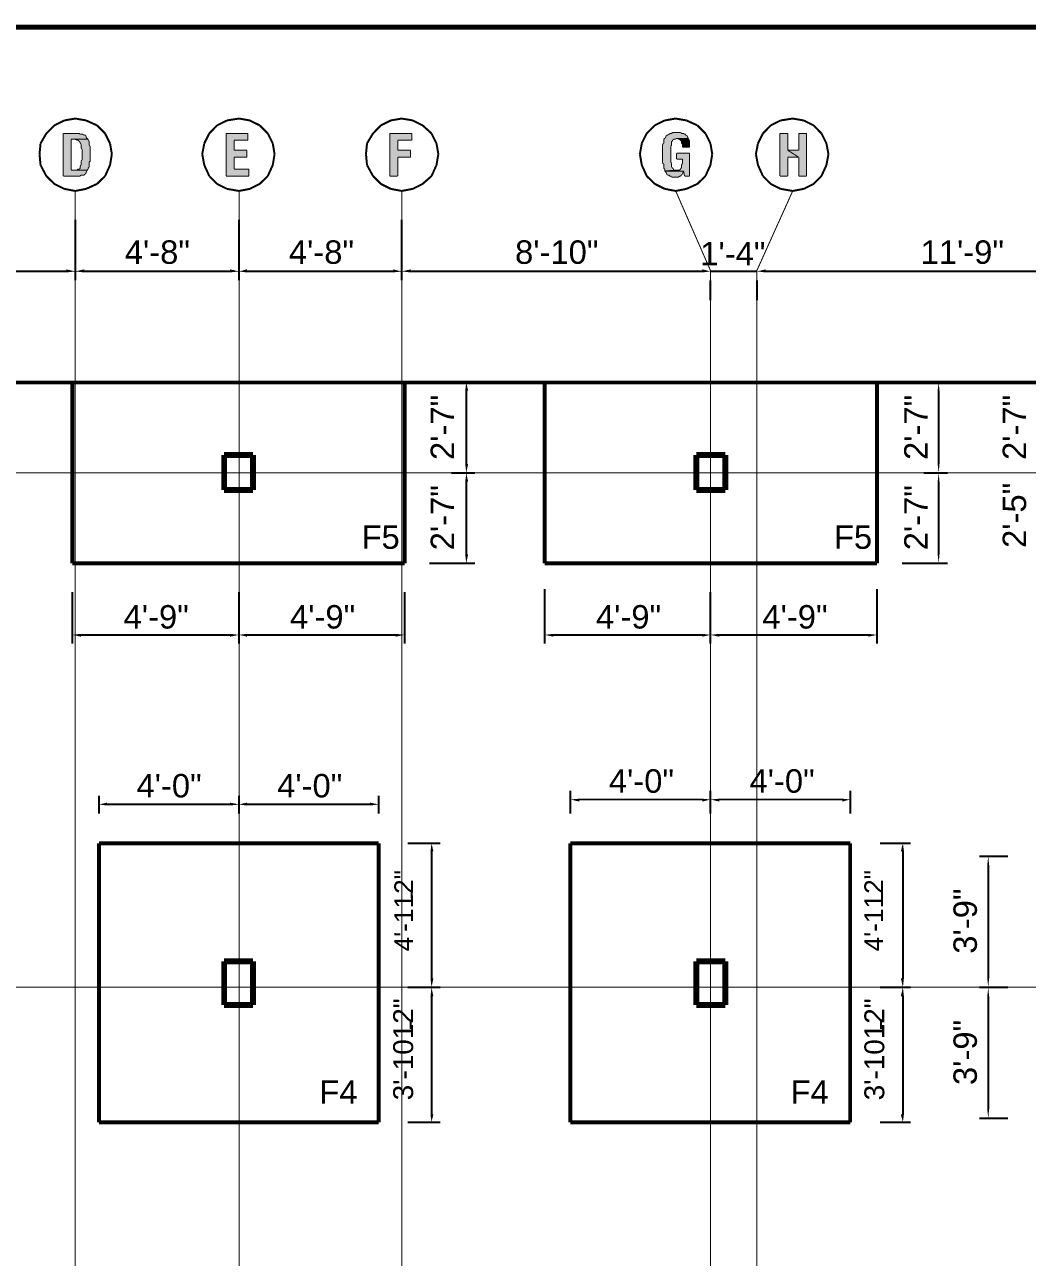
# Model space of a CAD drawing. Header units: millimetres. Extents: x 5 to 350, y 3 to 213.
# Drawn here: x 128.4 to 213.9, y 107.6 to 212.7 of the extents above; entities that cross this region are included whole.
import ezdxf

# ---------------------------------------------------------------- set-up
doc = ezdxf.new("R2010")
doc.units = ezdxf.units.MM
for name, color, linetype in [('H', 251, 'Continuous'), ('P', 255, 'Continuous'), ('T', 255, 'Continuous')]:
    doc.layers.add(name, color=color, linetype=linetype)
doc.styles.get("Standard").update_dxf_attribs({"font": 'arial.ttf'})

msp = doc.modelspace()

# ---------------------------------------------------------------- hatches: boundary and pattern name
at = {"layer": 'H', "linetype": 'Continuous'}
for points in [[(131.657, 199.813), (131.657, 203.447), (133.015, 203.447), (133.103, 203.376), (133.35, 203.376), (133.438, 203.288), (133.526, 203.288), (133.597, 203.2), (133.597, 203.112), (133.773, 202.953), (132.327, 202.953), (132.327, 200.325), (133.685, 200.325), (133.685, 200.237), (133.597, 200.148), (133.597, 200.06), (133.438, 199.902), (133.174, 199.902), (133.103, 199.813), (131.657, 199.813)], [(132.838, 200.325), (132.927, 200.413), (133.015, 200.413), (133.103, 200.484), (133.103, 200.66), (133.174, 200.748), (133.174, 201.083), (133.262, 201.172), (133.262, 202.106), (133.174, 202.177), (133.174, 202.53), (133.103, 202.6), (133.103, 202.688), (132.927, 202.865), (132.838, 202.865), (132.68, 202.953), (133.773, 202.953), (133.773, 202.865), (133.862, 202.777), (133.862, 202.442), (133.95, 202.353), (133.95, 201.083), (133.862, 200.995), (133.862, 200.572), (133.773, 200.484), (133.773, 200.413), (133.685, 200.325), (132.838, 200.325)], [(145.538, 199.813), (145.538, 203.447), (147.408, 203.447), (147.408, 202.865), (146.226, 202.865), (146.226, 202.018), (147.32, 202.018), (147.32, 201.418), (146.226, 201.418), (146.226, 200.413), (147.496, 200.413), (147.496, 199.813), (145.538, 199.813)], [(159.508, 199.813), (159.508, 203.447), (161.378, 203.447), (161.378, 202.865), (160.196, 202.865), (160.196, 202.018), (161.29, 202.018), (161.29, 201.418), (160.196, 201.418), (160.196, 199.813), (159.508, 199.813)], [(182.968, 200.237), (182.968, 200.413), (182.88, 200.484), (182.88, 200.836), (182.792, 200.907), (182.792, 202.53), (182.88, 202.6), (182.88, 202.953), (183.056, 203.112), (183.056, 203.2), (183.127, 203.288), (183.215, 203.288), (183.303, 203.376), (183.392, 203.376), (183.392, 203.447), (183.55, 203.447), (183.638, 203.535), (184.326, 203.535), (184.397, 203.447), (184.573, 203.447), (184.662, 203.376), (184.75, 203.376), (184.75, 203.288), (184.82, 203.288), (184.908, 203.2), (184.908, 203.112), (184.997, 203.024), (183.974, 203.024), (183.903, 202.953), (183.727, 202.953), (183.638, 202.865), (183.638, 202.777), (183.55, 202.777), (183.55, 202.442), (183.48, 202.353), (183.48, 200.995), (183.55, 200.907), (183.55, 200.572), (183.727, 200.413), (183.727, 200.325), (183.974, 200.325), (182.968, 200.237)], [(184.485, 202.265), (184.485, 202.53), (184.397, 202.6), (184.397, 202.777), (184.238, 202.953), (184.15, 202.953), (184.062, 203.024), (184.997, 203.024), (184.997, 202.953), (185.085, 202.865), (185.085, 202.265), (184.485, 202.265)], [(192.793, 199.813), (192.793, 203.447), (193.463, 203.447), (193.463, 202.018), (194.398, 201.418), (193.463, 201.418), (193.463, 199.813), (192.793, 199.813)], [(194.398, 199.813), (194.398, 201.418), (193.463, 202.018), (194.398, 202.018), (194.398, 203.447), (195.068, 203.447), (195.068, 199.813), (194.398, 199.813)], [(184.662, 199.813), (184.573, 200.237), (182.968, 200.237), (183.974, 200.325), (184.238, 200.325), (184.326, 200.413), (184.326, 200.484), (184.397, 200.484), (184.397, 200.748), (184.485, 200.907), (184.485, 201.26), (183.974, 201.26), (183.974, 201.754), (185.085, 201.754), (185.085, 199.813), (184.662, 199.813)], [(183.55, 199.725), (183.48, 199.813), (183.392, 199.813), (183.303, 199.902), (183.215, 199.902), (183.127, 199.99), (183.127, 200.06), (182.968, 200.237), (184.573, 200.237), (184.573, 200.148), (184.485, 200.06), (184.485, 199.99), (184.326, 199.813), (184.238, 199.813), (184.15, 199.725), (183.55, 199.725)], [(131.904, 191.594), (131.904, 191.858), (132.68, 191.682), (131.904, 191.594)], [(133.438, 191.594), (132.68, 191.682), (133.438, 191.858), (133.438, 191.594)], [(145.874, 191.594), (145.874, 191.858), (146.65, 191.682), (145.874, 191.594)], [(147.32, 191.594), (146.65, 191.682), (147.32, 191.858), (147.32, 191.594)], [(159.773, 191.594), (159.773, 191.858), (160.532, 191.682), (159.773, 191.594)], [(161.29, 191.594), (160.532, 191.682), (161.29, 191.858), (161.29, 191.594)], [(186.178, 191.594), (186.178, 191.858), (186.866, 191.682), (186.178, 191.594)], [(186.178, 191.594), (186.178, 191.858), (186.866, 191.682), (186.178, 191.594)], [(191.594, 191.594), (190.835, 191.682), (191.594, 191.858), (191.594, 191.594)], [(191.594, 191.594), (190.835, 191.682), (191.594, 191.858), (191.594, 191.594)], [(165.947, 181.522), (166.035, 182.21), (166.194, 181.522), (165.947, 181.522)], [(206.252, 181.522), (206.34, 182.21), (206.41, 181.522), (206.252, 181.522)], [(166.035, 174.502), (165.947, 175.26), (166.194, 175.26), (166.035, 174.502)], [(165.947, 173.743), (166.035, 174.502), (166.194, 173.743), (165.947, 173.743)], [(206.34, 174.502), (206.252, 175.26), (206.41, 175.26), (206.34, 174.502)], [(206.252, 173.743), (206.34, 174.502), (206.41, 173.743), (206.252, 173.743)], [(166.035, 166.793), (165.947, 167.552), (166.194, 167.552), (166.035, 166.793)], [(206.34, 166.793), (206.252, 167.552), (206.41, 167.552), (206.34, 166.793)], [(133.174, 160.532), (132.415, 160.69), (133.174, 160.778), (133.174, 160.532)], [(145.874, 160.532), (145.874, 160.778), (146.65, 160.69), (145.874, 160.532)], [(147.32, 160.532), (146.65, 160.69), (147.32, 160.778), (147.32, 160.532)], [(160.02, 160.532), (160.02, 160.778), (160.778, 160.69), (160.02, 160.532)], [(173.478, 160.532), (172.72, 160.69), (173.478, 160.778), (173.478, 160.532)], [(186.178, 160.532), (186.178, 160.778), (186.866, 160.69), (186.178, 160.532)], [(187.625, 160.532), (186.866, 160.69), (187.625, 160.778), (187.625, 160.532)], [(200.325, 160.532), (200.325, 160.778), (201.083, 160.69), (200.325, 160.532)], [(135.378, 146.138), (134.708, 146.226), (135.378, 146.385), (135.378, 146.138)], [(145.874, 146.138), (145.874, 146.385), (146.65, 146.226), (145.874, 146.138)], [(147.32, 146.138), (146.65, 146.226), (147.32, 146.385), (147.32, 146.138)], [(157.815, 146.138), (157.815, 146.385), (158.574, 146.226), (157.815, 146.138)], [(175.683, 146.473), (174.925, 146.65), (175.683, 146.72), (175.683, 146.473)], [(186.178, 146.473), (186.178, 146.72), (186.866, 146.65), (186.178, 146.473)], [(187.625, 146.473), (186.866, 146.65), (187.625, 146.72), (187.625, 146.473)], [(198.12, 146.473), (198.12, 146.72), (198.79, 146.65), (198.12, 146.473)], [(162.983, 142.24), (163.072, 142.91), (163.23, 142.24), (162.983, 142.24)], [(203.112, 142.24), (203.288, 142.91), (203.376, 142.24), (203.112, 142.24)], [(210.485, 141.058), (210.573, 141.817), (210.644, 141.058), (210.485, 141.058)], [(163.072, 130.634), (162.983, 131.41), (163.23, 131.41), (163.072, 130.634)], [(203.288, 130.634), (203.112, 131.41), (203.376, 131.41), (203.288, 130.634)], [(210.573, 130.634), (210.485, 131.41), (210.644, 131.41), (210.573, 130.634)], [(162.983, 129.875), (163.072, 130.634), (163.23, 129.875), (162.983, 129.875)], [(203.112, 129.875), (203.288, 130.634), (203.376, 129.875), (203.112, 129.875)], [(210.485, 129.875), (210.573, 130.634), (210.644, 129.875), (210.485, 129.875)], [(210.573, 119.468), (210.485, 120.227), (210.644, 120.227), (210.573, 119.468)], [(163.072, 119.133), (162.983, 119.803), (163.23, 119.803), (163.072, 119.133)], [(203.288, 119.133), (203.112, 119.803), (203.376, 119.803), (203.288, 119.133)]]:
    msp.add_hatch(color=256, dxfattribs=at).paths.add_polyline_path(points)

# ---------------------------------------------------------------- linework, layer by layer
at = {"layer": 'P'}
for points, const_width in [([(5.256, 212.513), (350.273, 212.513)], 0.423), ([(5.256, 212.513), (350.273, 212.513)], 0.423), ([(130.898, 204.135), (130.21, 203.447)], 0.169), ([(131.745, 204.558), (130.898, 204.135)], 0.169), ([(132.68, 204.717), (131.745, 204.558)], 0.169), ([(133.597, 204.558), (132.68, 204.717)], 0.169), ([(134.532, 204.135), (133.597, 204.558)], 0.169), ([(135.22, 203.447), (134.532, 204.135)], 0.169), ([(144.78, 204.135), (144.11, 203.447)], 0.169), ([(145.627, 204.558), (144.78, 204.135)], 0.169), ([(146.65, 204.717), (145.627, 204.558)], 0.169), ([(147.567, 204.558), (146.65, 204.717)], 0.169), ([(148.414, 204.135), (147.567, 204.558)], 0.169), ([(149.102, 203.447), (148.414, 204.135)], 0.169), ([(158.75, 204.135), (158.08, 203.447)], 0.169), ([(159.597, 204.558), (158.75, 204.135)], 0.169), ([(160.532, 204.717), (159.597, 204.558)], 0.169), ([(161.466, 204.558), (160.532, 204.717)], 0.169), ([(162.313, 204.135), (161.466, 204.558)], 0.169), ([(163.072, 203.447), (162.313, 204.135)], 0.169), ([(182.122, 204.135), (181.434, 203.447)], 0.169), ([(182.968, 204.558), (182.122, 204.135)], 0.169), ([(183.903, 204.717), (182.968, 204.558)], 0.169), ([(184.82, 204.558), (183.903, 204.717)], 0.169), ([(185.755, 204.135), (184.82, 204.558)], 0.169), ([(186.443, 203.447), (185.755, 204.135)], 0.169), ([(192.017, 204.135), (191.347, 203.447)], 0.169), ([(192.864, 204.558), (192.017, 204.135)], 0.169), ([(193.887, 204.717), (192.864, 204.558)], 0.169), ([(194.822, 204.558), (193.887, 204.717)], 0.169), ([(195.668, 204.135), (194.822, 204.558)], 0.169), ([(196.338, 203.447), (195.668, 204.135)], 0.169), ([(130.21, 203.447), (129.716, 202.6)], 0.169), ([(132.75, 203.447), (131.657, 203.447)], 0.085), ([(131.657, 203.447), (131.657, 199.813)], 0.085), ([(132.327, 200.325), (132.327, 202.953)], 0.085), ([(132.327, 202.953), (132.592, 202.953)], 0.085), ([(133.773, 202.953), (132.592, 202.953)], 0.085), ([(132.592, 202.953), (132.68, 202.953)], 0.085), ([(132.592, 202.953), (133.773, 202.953)], 0.085), ([(132.68, 202.953), (132.838, 202.865)], 0.085), ([(132.838, 203.447), (132.75, 203.447)], 0.085), ([(132.927, 203.447), (132.838, 203.447)], 0.085), ([(132.838, 202.865), (132.927, 202.865)], 0.085), ([(133.015, 203.447), (132.927, 203.447)], 0.085), ([(132.927, 202.865), (133.015, 202.777)], 0.085), ([(133.103, 203.376), (133.015, 203.447)], 0.085), ([(133.174, 203.376), (133.103, 203.376)], 0.085), ([(133.262, 203.376), (133.174, 203.376)], 0.085), ([(133.35, 203.376), (133.262, 203.376)], 0.085), ([(133.438, 203.288), (133.35, 203.376)], 0.085), ([(133.526, 203.288), (133.438, 203.288)], 0.085), ([(133.597, 203.2), (133.526, 203.288)], 0.085), ([(133.597, 203.112), (133.597, 203.2)], 0.085), ([(133.685, 203.024), (133.597, 203.112)], 0.085), ([(133.773, 202.953), (133.685, 203.024)], 0.085), ([(133.773, 202.865), (133.773, 202.953)], 0.085), ([(133.862, 202.777), (133.773, 202.865)], 0.085), ([(135.643, 202.6), (135.22, 203.447)], 0.169), ([(144.11, 203.447), (143.686, 202.6)], 0.169), ([(147.408, 203.447), (145.538, 203.447)], 0.085), ([(145.538, 203.447), (145.538, 199.813)], 0.085), ([(146.226, 202.018), (146.226, 202.865)], 0.085), ([(146.226, 202.865), (147.408, 202.865)], 0.085), ([(147.408, 202.865), (147.408, 203.447)], 0.085), ([(149.525, 202.6), (149.102, 203.447)], 0.169), ([(158.08, 203.447), (157.568, 202.6)], 0.169), ([(161.378, 203.447), (159.508, 203.447)], 0.085), ([(159.508, 203.447), (159.508, 199.813)], 0.085), ([(160.196, 202.018), (160.196, 202.865)], 0.085), ([(160.196, 202.865), (161.378, 202.865)], 0.085), ([(161.378, 202.865), (161.378, 203.447)], 0.085), ([(163.495, 202.6), (163.072, 203.447)], 0.169), ([(181.434, 203.447), (181.01, 202.6)], 0.169), ([(182.968, 203.024), (182.88, 202.953)], 0.085), ([(182.88, 202.953), (182.88, 202.777)], 0.085), ([(183.056, 203.112), (182.968, 203.024)], 0.085), ([(183.127, 203.288), (183.056, 203.2)], 0.085), ([(183.056, 203.2), (183.056, 203.112)], 0.085), ([(183.215, 203.288), (183.127, 203.288)], 0.085), ([(183.303, 203.376), (183.215, 203.288)], 0.085), ([(183.392, 203.376), (183.303, 203.376)], 0.085), ([(183.48, 203.447), (183.392, 203.447)], 0.085), ([(183.392, 203.447), (183.392, 203.376)], 0.085), ([(183.55, 203.447), (183.48, 203.447)], 0.085), ([(183.638, 203.535), (183.55, 203.447)], 0.085), ([(183.727, 203.535), (183.638, 203.535)], 0.085), ([(183.638, 202.865), (183.727, 202.953)], 0.085), ([(183.638, 202.777), (183.638, 202.865)], 0.085), ([(183.815, 203.535), (183.727, 203.535)], 0.085), ([(183.727, 202.953), (183.815, 202.953)], 0.085), ([(183.974, 203.535), (183.815, 203.535)], 0.085), ([(183.815, 202.953), (183.903, 202.953)], 0.085), ([(183.903, 202.953), (183.974, 203.024)], 0.085), ([(184.062, 203.535), (183.974, 203.535)], 0.085), ([(184.997, 203.024), (183.974, 203.024)], 0.085), ([(183.974, 203.024), (184.062, 203.024)], 0.085), ([(183.974, 203.024), (184.997, 203.024)], 0.085), ([(184.238, 203.535), (184.062, 203.535)], 0.085), ([(184.062, 203.024), (184.15, 202.953)], 0.085), ([(184.15, 202.953), (184.238, 202.953)], 0.085), ([(184.326, 203.535), (184.238, 203.535)], 0.085), ([(184.238, 202.953), (184.326, 202.865)], 0.085), ([(184.397, 203.447), (184.326, 203.535)], 0.085), ([(184.326, 202.865), (184.397, 202.777)], 0.085), ([(184.485, 203.447), (184.397, 203.447)], 0.085), ([(184.573, 203.447), (184.485, 203.447)], 0.085), ([(184.662, 203.376), (184.573, 203.447)], 0.085), ([(184.75, 203.376), (184.662, 203.376)], 0.085), ([(184.75, 203.288), (184.75, 203.376)], 0.085), ([(184.82, 203.288), (184.75, 203.288)], 0.085), ([(184.908, 203.2), (184.82, 203.288)], 0.085), ([(184.908, 203.112), (184.908, 203.2)], 0.085), ([(184.997, 203.024), (184.908, 203.112)], 0.085), ([(184.997, 202.953), (184.997, 203.024)], 0.085), ([(185.085, 202.865), (184.997, 202.953)], 0.085), ([(185.085, 202.777), (185.085, 202.865)], 0.085), ([(186.866, 202.6), (186.443, 203.447)], 0.169), ([(191.347, 203.447), (190.923, 202.6)], 0.169), ([(193.463, 203.447), (192.793, 203.447)], 0.085), ([(192.793, 203.447), (192.793, 199.813)], 0.085), ([(193.463, 202.018), (193.463, 203.447)], 0.085), ([(195.068, 203.447), (194.398, 203.447)], 0.085), ([(194.398, 203.447), (194.398, 202.018)], 0.085), ([(195.068, 199.813), (195.068, 203.447)], 0.085), ([(196.762, 202.6), (196.338, 203.447)], 0.169), ([(129.716, 202.6), (129.628, 201.683)], 0.169), ([(133.015, 202.777), (133.103, 202.688)], 0.085), ([(133.103, 202.688), (133.103, 202.6)], 0.085), ([(133.103, 202.6), (133.174, 202.53)], 0.085), ([(133.174, 202.53), (133.174, 202.442)], 0.085), ([(133.174, 202.442), (133.174, 202.353)], 0.085), ([(133.174, 202.353), (133.174, 202.265)], 0.085), ([(133.174, 202.265), (133.174, 202.177)], 0.085), ([(133.174, 202.177), (133.262, 202.106)], 0.085), ([(133.262, 202.106), (133.262, 202.018)], 0.085), ([(133.262, 202.018), (133.262, 201.93)], 0.085), ([(133.262, 201.93), (133.262, 201.754)], 0.085), ([(133.862, 202.688), (133.862, 202.777)], 0.085), ([(133.862, 202.6), (133.862, 202.688)], 0.085), ([(133.862, 202.53), (133.862, 202.6)], 0.085), ([(133.862, 202.442), (133.862, 202.53)], 0.085), ([(133.95, 202.353), (133.862, 202.442)], 0.085), ([(133.95, 202.265), (133.95, 202.353)], 0.085), ([(133.95, 202.106), (133.95, 202.265)], 0.085), ([(133.95, 202.018), (133.95, 202.106)], 0.085), ([(133.95, 201.842), (133.95, 202.018)], 0.085), ([(133.95, 201.683), (133.95, 201.842)], 0.085), ([(135.802, 201.683), (135.643, 202.6)], 0.169), ([(143.686, 202.6), (143.51, 201.683)], 0.169), ([(147.32, 202.018), (146.226, 202.018)], 0.085), ([(147.32, 201.418), (147.32, 202.018)], 0.085), ([(149.684, 201.683), (149.525, 202.6)], 0.169), ([(157.568, 202.6), (157.48, 201.683)], 0.169), ([(161.29, 202.018), (160.196, 202.018)], 0.085), ([(161.29, 201.418), (161.29, 202.018)], 0.085), ([(163.654, 201.683), (163.495, 202.6)], 0.169), ([(181.01, 202.6), (180.852, 201.683)], 0.169), ([(182.88, 202.6), (182.792, 202.53)], 0.085), ([(182.792, 202.53), (182.792, 202.442)], 0.085), ([(182.792, 202.442), (182.792, 202.353)], 0.085), ([(182.792, 202.353), (182.792, 202.265)], 0.085), ([(182.792, 202.265), (182.792, 202.177)], 0.085), ([(182.792, 202.177), (182.792, 202.106)], 0.085), ([(182.792, 202.106), (182.792, 201.93)], 0.085), ([(182.792, 201.93), (182.792, 201.842)], 0.085), ([(182.792, 201.842), (182.792, 201.754)], 0.085), ([(182.88, 202.777), (182.88, 202.688)], 0.085), ([(182.88, 202.688), (182.88, 202.6)], 0.085), ([(183.48, 202.353), (183.55, 202.442)], 0.085), ([(183.48, 202.265), (183.48, 202.353)], 0.085), ([(183.48, 202.177), (183.48, 202.265)], 0.085), ([(183.48, 202.106), (183.48, 202.177)], 0.085), ([(183.48, 201.93), (183.48, 202.106)], 0.085), ([(183.48, 201.842), (183.48, 201.93)], 0.085), ([(183.48, 201.683), (183.48, 201.842)], 0.085), ([(183.55, 202.688), (183.55, 202.777)], 0.085), ([(183.55, 202.777), (183.638, 202.777)], 0.085), ([(183.55, 202.6), (183.55, 202.688)], 0.085), ([(183.55, 202.53), (183.55, 202.6)], 0.085), ([(183.55, 202.442), (183.55, 202.53)], 0.085), ([(184.397, 202.777), (184.397, 202.688)], 0.085), ([(184.397, 202.688), (184.397, 202.6)], 0.085), ([(184.397, 202.6), (184.485, 202.53)], 0.085), ([(184.485, 202.53), (184.485, 202.442)], 0.085), ([(184.485, 202.442), (184.485, 202.353)], 0.085), ([(184.485, 202.353), (184.485, 202.265)], 0.085), ([(184.485, 202.265), (185.085, 202.265)], 0.085), ([(185.085, 202.688), (185.085, 202.777)], 0.085), ([(185.085, 202.6), (185.085, 202.688)], 0.085), ([(185.085, 202.53), (185.085, 202.6)], 0.085), ([(185.085, 202.353), (185.085, 202.53)], 0.085), ([(185.085, 202.265), (185.085, 202.353)], 0.085), ([(187.025, 201.683), (186.866, 202.6)], 0.169), ([(190.923, 202.6), (190.747, 201.683)], 0.169), ([(194.398, 202.018), (193.463, 202.018)], 0.085), ([(193.463, 202.018), (194.398, 201.418)], 0.085), ([(194.398, 201.418), (193.463, 202.018)], 0.085), ([(196.938, 201.683), (196.762, 202.6)], 0.169), ([(129.628, 201.683), (129.716, 200.748)], 0.169), ([(129.716, 200.748), (130.21, 199.813)], 0.169), ([(133.174, 200.748), (133.103, 200.66)], 0.085), ([(133.262, 201.172), (133.174, 201.083)], 0.085), ([(133.174, 201.083), (133.174, 200.995)], 0.085), ([(133.174, 200.995), (133.174, 200.907)], 0.085), ([(133.174, 200.907), (133.174, 200.836)], 0.085), ([(133.174, 200.836), (133.174, 200.748)], 0.085), ([(133.262, 201.754), (133.262, 201.683)], 0.085), ([(133.262, 201.683), (133.262, 201.507)], 0.085), ([(133.262, 201.507), (133.262, 201.418)], 0.085), ([(133.262, 201.418), (133.262, 201.26)], 0.085), ([(133.262, 201.26), (133.262, 201.172)], 0.085), ([(133.862, 200.995), (133.95, 201.083)], 0.085), ([(133.862, 200.907), (133.862, 200.995)], 0.085), ([(133.862, 200.836), (133.862, 200.907)], 0.085), ([(133.862, 200.748), (133.862, 200.836)], 0.085), ([(133.862, 200.66), (133.862, 200.748)], 0.085), ([(133.95, 201.595), (133.95, 201.683)], 0.085), ([(133.95, 201.507), (133.95, 201.595)], 0.085), ([(133.95, 201.33), (133.95, 201.507)], 0.085), ([(133.95, 201.26), (133.95, 201.33)], 0.085), ([(133.95, 201.172), (133.95, 201.26)], 0.085), ([(133.95, 201.083), (133.95, 201.172)], 0.085), ([(135.22, 199.813), (135.643, 200.748)], 0.169), ([(135.643, 200.748), (135.802, 201.683)], 0.169), ([(135.802, 201.683), (135.802, 201.683)], 0.169), ([(143.51, 201.683), (143.686, 200.748)], 0.169), ([(143.686, 200.748), (144.11, 199.813)], 0.169), ([(146.226, 200.413), (146.226, 201.418)], 0.085), ([(146.226, 201.418), (147.32, 201.418)], 0.085), ([(149.102, 199.813), (149.525, 200.748)], 0.169), ([(149.525, 200.748), (149.684, 201.683)], 0.169), ([(149.684, 201.683), (149.684, 201.683)], 0.169), ([(157.48, 201.683), (157.568, 200.748)], 0.169), ([(157.568, 200.748), (158.08, 199.813)], 0.169), ([(160.196, 199.813), (160.196, 201.418)], 0.085), ([(160.196, 201.418), (161.29, 201.418)], 0.085), ([(163.072, 199.813), (163.495, 200.748)], 0.169), ([(163.495, 200.748), (163.654, 201.683)], 0.169), ([(163.654, 201.683), (163.654, 201.683)], 0.169), ([(180.852, 201.683), (181.01, 200.748)], 0.169), ([(181.01, 200.748), (181.434, 199.813)], 0.169), ([(182.792, 201.754), (182.792, 201.595)], 0.085), ([(182.792, 201.595), (182.792, 201.507)], 0.085), ([(182.792, 201.507), (182.792, 201.33)], 0.085), ([(182.792, 201.33), (182.792, 201.26)], 0.085), ([(182.792, 201.26), (182.792, 201.172)], 0.085), ([(182.792, 201.172), (182.792, 200.995)], 0.085), ([(182.792, 200.995), (182.792, 200.907)], 0.085), ([(182.792, 200.907), (182.88, 200.836)], 0.085), ([(182.88, 200.836), (182.88, 200.748)], 0.085), ([(182.88, 200.748), (182.88, 200.66)], 0.085), ([(183.48, 201.595), (183.48, 201.683)], 0.085), ([(183.48, 201.418), (183.48, 201.595)], 0.085), ([(183.48, 201.33), (183.48, 201.418)], 0.085), ([(183.48, 201.172), (183.48, 201.33)], 0.085), ([(183.48, 201.083), (183.48, 201.172)], 0.085), ([(183.48, 200.995), (183.48, 201.083)], 0.085), ([(183.55, 200.907), (183.48, 200.995)], 0.085), ([(183.55, 200.836), (183.55, 200.907)], 0.085), ([(183.55, 200.748), (183.55, 200.836)], 0.085), ([(183.55, 200.66), (183.55, 200.748)], 0.085), ([(185.085, 201.754), (183.974, 201.754)], 0.085), ([(183.974, 201.754), (183.974, 201.26)], 0.085), ([(183.974, 201.26), (184.485, 201.26)], 0.085), ([(184.485, 200.907), (184.397, 200.748)], 0.085), ([(184.397, 200.748), (184.397, 200.66)], 0.085), ([(184.485, 201.26), (184.485, 201.083)], 0.085), ([(184.485, 201.083), (184.485, 200.995)], 0.085), ([(184.485, 200.995), (184.485, 200.907)], 0.085), ([(185.085, 199.813), (185.085, 201.754)], 0.085), ([(186.443, 199.813), (186.866, 200.748)], 0.169), ([(186.866, 200.748), (187.025, 201.683)], 0.169), ([(187.025, 201.683), (187.025, 201.683)], 0.169), ([(190.747, 201.683), (190.923, 200.748)], 0.169), ([(190.923, 200.748), (191.347, 199.813)], 0.169), ([(193.463, 199.813), (193.463, 201.418)], 0.085), ([(193.463, 201.418), (194.398, 201.418)], 0.085), ([(194.398, 201.418), (194.398, 199.813)], 0.085), ([(196.338, 199.813), (196.762, 200.748)], 0.169), ([(196.762, 200.748), (196.938, 201.683)], 0.169), ([(196.938, 201.683), (196.938, 201.683)], 0.169), ([(130.21, 199.813), (130.898, 199.143)], 0.169), ([(131.657, 199.813), (132.592, 199.813)], 0.085), ([(132.592, 200.325), (132.327, 200.325)], 0.085), ([(132.327, 200.325), (133.685, 200.325)], 0.085), ([(133.685, 200.325), (132.327, 200.325)], 0.085), ([(132.75, 200.325), (132.592, 200.325)], 0.085), ([(132.592, 199.813), (132.68, 199.813)], 0.085), ([(132.68, 199.813), (132.838, 199.813)], 0.085), ([(132.838, 200.325), (132.75, 200.325)], 0.085), ([(132.927, 200.413), (132.838, 200.325)], 0.085), ([(132.838, 199.813), (132.927, 199.813)], 0.085), ([(133.015, 200.413), (132.927, 200.413)], 0.085), ([(132.927, 199.813), (133.015, 199.813)], 0.085), ([(133.103, 200.484), (133.015, 200.413)], 0.085), ([(133.015, 199.813), (133.103, 199.813)], 0.085), ([(133.103, 200.66), (133.103, 200.572)], 0.085), ([(133.103, 200.572), (133.103, 200.484)], 0.085), ([(133.103, 199.813), (133.174, 199.902)], 0.085), ([(133.174, 199.902), (133.262, 199.902)], 0.085), ([(133.262, 199.902), (133.35, 199.902)], 0.085), ([(133.35, 199.902), (133.438, 199.902)], 0.085), ([(133.438, 199.902), (133.526, 199.99)], 0.085), ([(133.526, 199.99), (133.597, 200.06)], 0.085), ([(133.597, 200.148), (133.685, 200.237)], 0.085), ([(133.597, 200.06), (133.597, 200.148)], 0.085), ([(133.685, 200.325), (133.773, 200.413)], 0.085), ([(133.685, 200.237), (133.685, 200.325)], 0.085), ([(133.773, 200.484), (133.862, 200.572)], 0.085), ([(133.773, 200.413), (133.773, 200.484)], 0.085), ([(133.862, 200.572), (133.862, 200.66)], 0.085), ([(134.532, 199.143), (135.22, 199.813)], 0.169), ([(144.11, 199.813), (144.78, 199.143)], 0.169), ([(145.538, 199.813), (147.496, 199.813)], 0.085), ([(147.496, 200.413), (146.226, 200.413)], 0.085), ([(147.496, 199.813), (147.496, 200.413)], 0.085), ([(148.414, 199.143), (149.102, 199.813)], 0.169), ([(158.08, 199.813), (158.75, 199.143)], 0.169), ([(159.508, 199.813), (160.196, 199.813)], 0.085), ([(162.313, 199.143), (163.072, 199.813)], 0.169), ([(181.434, 199.813), (182.122, 199.143)], 0.169), ([(182.88, 200.66), (182.88, 200.572)], 0.085), ([(182.88, 200.572), (182.88, 200.484)], 0.085), ([(182.88, 200.484), (182.968, 200.413)], 0.085), ([(182.968, 200.413), (182.968, 200.325)], 0.085), ([(183.974, 200.325), (182.968, 200.237)], 0.085), ([(182.968, 200.325), (182.968, 200.237)], 0.085), ([(182.968, 200.237), (183.974, 200.325)], 0.085), ([(182.968, 200.237), (183.056, 200.148)], 0.085), ([(184.573, 200.237), (182.968, 200.237)], 0.085), ([(182.968, 200.237), (184.573, 200.237)], 0.085), ([(183.056, 200.148), (183.127, 200.06)], 0.085), ([(183.127, 200.06), (183.127, 199.99)], 0.085), ([(183.127, 199.99), (183.215, 199.902)], 0.085), ([(183.215, 199.902), (183.303, 199.902)], 0.085), ([(183.303, 199.902), (183.392, 199.813)], 0.085), ([(183.392, 199.813), (183.48, 199.813)], 0.085), ([(183.48, 199.813), (183.55, 199.725)], 0.085), ([(183.55, 200.572), (183.55, 200.66)], 0.085), ([(183.638, 200.484), (183.55, 200.572)], 0.085), ([(183.55, 199.725), (183.638, 199.725)], 0.085), ([(183.727, 200.413), (183.638, 200.484)], 0.085), ([(183.638, 199.725), (183.727, 199.725)], 0.085), ([(183.727, 200.325), (183.727, 200.413)], 0.085), ([(183.815, 200.325), (183.727, 200.325)], 0.085), ([(183.727, 199.725), (183.815, 199.725)], 0.085), ([(183.903, 200.325), (183.815, 200.325)], 0.085), ([(183.815, 199.725), (183.903, 199.725)], 0.085), ([(183.974, 200.325), (183.903, 200.325)], 0.085), ([(183.903, 199.725), (183.974, 199.725)], 0.085), ([(184.062, 200.325), (183.974, 200.325)], 0.085), ([(183.974, 199.725), (184.062, 199.725)], 0.085), ([(184.15, 200.325), (184.062, 200.325)], 0.085), ([(184.062, 199.725), (184.15, 199.725)], 0.085), ([(184.238, 200.325), (184.15, 200.325)], 0.085), ([(184.15, 199.725), (184.238, 199.813)], 0.085), ([(184.326, 200.413), (184.238, 200.325)], 0.085), ([(184.238, 199.813), (184.326, 199.813)], 0.085), ([(184.397, 200.484), (184.326, 200.484)], 0.085), ([(184.326, 200.484), (184.326, 200.413)], 0.085), ([(184.326, 199.813), (184.397, 199.902)], 0.085), ([(184.397, 200.66), (184.397, 200.572)], 0.085), ([(184.397, 200.572), (184.397, 200.484)], 0.085), ([(184.397, 199.902), (184.485, 199.99)], 0.085), ([(184.485, 200.06), (184.573, 200.148)], 0.085), ([(184.485, 199.99), (184.485, 200.06)], 0.085), ([(184.573, 200.148), (184.573, 200.237)], 0.085), ([(184.573, 200.237), (184.662, 199.813)], 0.085), ([(184.662, 199.813), (185.085, 199.813)], 0.085), ([(185.755, 199.143), (186.443, 199.813)], 0.169), ([(191.347, 199.813), (192.017, 199.143)], 0.169), ([(192.793, 199.813), (193.463, 199.813)], 0.085), ([(194.398, 199.813), (195.068, 199.813)], 0.085), ([(195.668, 199.143), (196.338, 199.813)], 0.169), ([(130.898, 199.143), (131.745, 198.72)], 0.169), ([(131.745, 198.72), (132.68, 198.543)], 0.169), ([(132.68, 198.543), (133.597, 198.72)], 0.169), ([(133.597, 198.72), (134.532, 199.143)], 0.169), ([(144.78, 199.143), (145.627, 198.72)], 0.169), ([(145.627, 198.72), (146.65, 198.543)], 0.169), ([(146.65, 198.543), (147.567, 198.72)], 0.169), ([(147.567, 198.72), (148.414, 199.143)], 0.169), ([(158.75, 199.143), (159.597, 198.72)], 0.169), ([(159.597, 198.72), (160.532, 198.543)], 0.169), ([(160.532, 198.543), (161.466, 198.72)], 0.169), ([(161.466, 198.72), (162.313, 199.143)], 0.169), ([(182.122, 199.143), (182.968, 198.72)], 0.169), ([(182.968, 198.72), (183.903, 198.543)], 0.169), ([(183.903, 198.543), (184.82, 198.72)], 0.169), ([(184.82, 198.72), (185.755, 199.143)], 0.169), ([(192.017, 199.143), (192.864, 198.72)], 0.169), ([(192.864, 198.72), (193.887, 198.543)], 0.169), ([(193.887, 198.543), (194.822, 198.72)], 0.169), ([(194.822, 198.72), (195.668, 199.143)], 0.169), ([(132.68, 32.773), (132.68, 198.543)], 0.085), ([(146.65, 32.773), (146.65, 198.543)], 0.085), ([(160.532, 32.773), (160.532, 198.543)], 0.085), ([(186.866, 191.77), (183.903, 198.543)], 0.085), ([(190.835, 191.77), (193.887, 198.543)], 0.085), ([(132.68, 196.092), (132.68, 190.923)], 0.169), ([(132.68, 196.092), (132.68, 190.923)], 0.169), ([(146.65, 196.092), (146.65, 190.923)], 0.169), ([(146.65, 196.092), (146.65, 190.923)], 0.169), ([(160.532, 196.092), (160.532, 190.923)], 0.169), ([(160.532, 196.092), (160.532, 190.923)], 0.169), ([(107.438, 191.682), (131.904, 191.682)], 0.169), ([(133.438, 191.682), (145.874, 191.682)], 0.169), ([(147.32, 191.682), (159.773, 191.682)], 0.169), ([(161.29, 191.682), (186.178, 191.682)], 0.169), ([(186.178, 191.682), (185.42, 191.682)], 0.169), ([(186.866, 191.682), (190.835, 191.682)], 0.169), ([(186.866, 39.617), (186.866, 191.77)], 0.085), ([(190.835, 39.617), (190.835, 191.77)], 0.085), ([(191.594, 191.682), (192.37, 191.682)], 0.169), ([(191.594, 191.682), (225.213, 191.682)], 0.169), ([(186.866, 189.23), (186.866, 190.923)], 0.169), ([(186.866, 189.23), (186.866, 190.923)], 0.169), ([(190.835, 189.23), (190.835, 190.923)], 0.169), ([(190.835, 189.23), (190.835, 190.923)], 0.169), ([(236.132, 182.21), (45.12, 182.21)], 0.339), ([(132.415, 182.21), (132.415, 166.793)], 0.339), ([(160.778, 182.21), (132.415, 182.21)], 0.339), ([(132.415, 182.21), (132.415, 182.21)], 0.339), ([(160.778, 166.793), (160.778, 182.21)], 0.339), ([(162.895, 182.21), (166.793, 182.21)], 0.169), ([(172.72, 182.21), (172.72, 166.793)], 0.339), ([(201.083, 182.21), (172.72, 182.21)], 0.339), ([(172.72, 182.21), (172.72, 182.21)], 0.339), ([(201.083, 166.793), (201.083, 182.21)], 0.339), ([(203.535, 182.21), (207.098, 182.21)], 0.169), ([(166.035, 181.522), (166.035, 175.26)], 0.169), ([(206.34, 181.522), (206.34, 175.26)], 0.169), ([(145.38, 176.018), (147.832, 176.018)], 0.508), ([(145.38, 173.055), (145.38, 176.018)], 0.508), ([(145.38, 176.018), (145.38, 176.018)], 0.508), ([(147.832, 176.018), (147.832, 173.055)], 0.508), ([(185.667, 176.018), (188.136, 176.018)], 0.508), ([(185.667, 173.055), (185.667, 176.018)], 0.508), ([(185.667, 176.018), (185.667, 176.018)], 0.508), ([(188.136, 176.018), (188.136, 173.055)], 0.508), ([(34.89, 174.502), (251.46, 174.502)], 0.085), ([(164.765, 174.502), (166.793, 174.502)], 0.169), ([(164.765, 174.502), (166.793, 174.502)], 0.169), ([(205.07, 174.502), (207.098, 174.502)], 0.169), ([(205.07, 174.502), (207.098, 174.502)], 0.169), ([(166.035, 173.743), (166.035, 167.552)], 0.169), ([(206.34, 173.743), (206.34, 167.552)], 0.169), ([(147.832, 173.055), (145.38, 173.055)], 0.508), ([(188.136, 173.055), (185.667, 173.055)], 0.508), ([(132.415, 166.793), (160.778, 166.793)], 0.339), ([(162.895, 166.793), (166.793, 166.793)], 0.169), ([(172.72, 166.793), (201.083, 166.793)], 0.339), ([(203.2, 166.793), (207.098, 166.793)], 0.169), ([(132.415, 164.342), (132.415, 159.932)], 0.169), ([(146.65, 164.342), (146.65, 159.932)], 0.169), ([(146.65, 164.342), (146.65, 159.932)], 0.169), ([(160.778, 164.342), (160.778, 159.932)], 0.169), ([(172.72, 164.588), (172.72, 159.932)], 0.169), ([(186.866, 164.342), (186.866, 159.932)], 0.169), ([(186.866, 164.342), (186.866, 159.932)], 0.169), ([(201.083, 164.588), (201.083, 159.932)], 0.169), ([(133.174, 160.69), (145.874, 160.69)], 0.169), ([(147.32, 160.69), (160.02, 160.69)], 0.169), ([(173.478, 160.69), (186.178, 160.69)], 0.169), ([(187.625, 160.69), (200.325, 160.69)], 0.169), ([(174.925, 145.45), (174.925, 147.408)], 0.169), ([(186.866, 145.45), (186.866, 147.408)], 0.169), ([(186.866, 145.45), (186.866, 147.408)], 0.169), ([(198.79, 145.45), (198.79, 147.408)], 0.169), ([(134.708, 145.45), (134.708, 146.985)], 0.169), ([(135.378, 146.226), (145.874, 146.226)], 0.169), ([(146.65, 145.45), (146.65, 146.985)], 0.169), ([(146.65, 145.45), (146.65, 146.985)], 0.169), ([(147.32, 146.226), (157.815, 146.226)], 0.169), ([(158.574, 145.45), (158.574, 146.985)], 0.169), ([(175.683, 146.65), (186.178, 146.65)], 0.169), ([(187.625, 146.65), (198.12, 146.65)], 0.169), ([(158.574, 142.91), (134.708, 142.91)], 0.339), ([(134.708, 142.91), (134.708, 119.133)], 0.339), ([(158.574, 119.133), (158.574, 142.91)], 0.339), ([(161.043, 142.91), (163.83, 142.91)], 0.169), ([(198.79, 142.91), (174.925, 142.91)], 0.339), ([(174.925, 142.91), (174.925, 119.133)], 0.339), ([(198.79, 119.133), (198.79, 142.91)], 0.339), ([(201.33, 142.91), (203.958, 142.91)], 0.169), ([(163.072, 131.41), (163.072, 142.24)], 0.169), ([(203.288, 131.41), (203.288, 142.24)], 0.169), ([(212.266, 141.817), (209.797, 141.817)], 0.169), ([(210.573, 131.41), (210.573, 141.058)], 0.169), ([(161.378, 138.254), (161.378, 138.942)], 0.169), ([(201.507, 138.254), (201.507, 138.942)], 0.169), ([(145.38, 132.838), (147.832, 132.838)], 0.508), ([(145.38, 129.117), (145.38, 132.838)], 0.508), ([(145.38, 132.838), (145.38, 132.838)], 0.508), ([(147.832, 132.838), (147.832, 129.117)], 0.508), ([(185.667, 132.838), (188.136, 132.838)], 0.508), ([(185.667, 129.117), (185.667, 132.838)], 0.508), ([(185.667, 132.838), (185.667, 132.838)], 0.508), ([(188.136, 132.838), (188.136, 129.117)], 0.508), ([(34.89, 130.634), (251.46, 130.634)], 0.085), ([(161.043, 130.634), (163.83, 130.634)], 0.169), ([(161.043, 130.634), (163.83, 130.634)], 0.169), ([(201.33, 130.634), (203.958, 130.634)], 0.169), ([(201.33, 130.634), (203.958, 130.634)], 0.169), ([(212.266, 130.634), (209.797, 130.634)], 0.169), ([(212.266, 130.634), (209.797, 130.634)], 0.169), ([(147.832, 129.117), (145.38, 129.117)], 0.508), ([(163.072, 119.803), (163.072, 129.875)], 0.169), ([(188.136, 129.117), (185.667, 129.117)], 0.508), ([(203.288, 119.803), (203.288, 129.875)], 0.169), ([(210.573, 120.227), (210.573, 129.875)], 0.169), ([(161.29, 127.088), (161.29, 127.758)], 0.169), ([(201.418, 127.088), (201.418, 127.758)], 0.169), ([(134.708, 119.133), (158.574, 119.133)], 0.339), ([(134.708, 119.133), (134.708, 119.133)], 0.339), ([(161.043, 119.133), (163.83, 119.133)], 0.169), ([(174.925, 119.133), (198.79, 119.133)], 0.339), ([(174.925, 119.133), (174.925, 119.133)], 0.339), ([(201.33, 119.133), (203.958, 119.133)], 0.169), ([(212.266, 119.468), (209.797, 119.468)], 0.169)]:
    msp.add_lwpolyline(points, dxfattribs=dict(at, const_width=const_width))

# ---------------------------------------------------------------- texts
at = {"layer": 'T', "char_height": 2, "attachment_point": 7}
for s, insert in [('{\\fArial|b0|i0|c0|p18;4\'-8"}', (136.9, 192.3)), ('{\\fArial|b0|i0|c0|p18;4\'-8"}', (150.9, 192.3)), ('{\\fArial|b0|i0|c0|p18;8\'-10"}', (170.2, 192.3)), ('{\\fArial|b0|i0|c0|p18;1\'-4"}', (186, 192.2)), ('{\\fArial|b0|i0|c0|p18;11\'-9"}', (204.8, 192.3)), ('{\\fArial|b0|i0|c0|p18;F5}', (157.1, 168)), ('{\\fArial|b0|i0|c0|p18;F5}', (197.4, 168)), ('{\\fArial|b0|i0|c0|p18;4\'-9"}', (136.8, 161.2)), ('{\\fArial|b0|i0|c0|p18;4\'-9"}', (151, 161.2)), ('{\\fArial|b0|i0|c0|p18;4\'-9"}', (177.1, 161.2)), ('{\\fArial|b0|i0|c0|p18;4\'-9"}', (191.3, 161.2)), ('{\\fArial|b0|i0|c0|p18;4\'-0"}', (137.9, 146.8)), ('{\\fArial|b0|i0|c0|p18;4\'-0"}', (149.9, 146.8)), ('{\\fArial|b0|i0|c0|p18;4\'-0"}', (178.2, 147.2)), ('{\\fArial|b0|i0|c0|p18;4\'-0"}', (190.2, 147.2)), ('{\\fArial|b0|i0|c0|p18;F4}', (153.5, 120.7)), ('{\\fArial|b0|i0|c0|p18;F4}', (193.7, 120.7))]:
    msp.add_mtext(s, dxfattribs=dict(at, insert=insert))
at = {"layer": 'T', "attachment_point": 1, "rotation": 90}
for s, insert, char_height in [('{\\fArial|b0|i0|c0|p18;2\'-7"}', (163, 175.6), 2), ('{\\fArial|b0|i0|c0|p18;2\'-7"}', (203.4, 175.6), 2), ('{\\fArial|b0|i0|c0|p18;2\'-7"}', (211.8, 175.6), 2), ('{\\fArial|b0|i0|c0|p18;2\'-5"}', (211.8, 168.1), 2), ('{\\fArial|b0|i0|c0|p18;2\'-7"}', (163, 167.9), 2), ('{\\fArial|b0|i0|c0|p18;2\'-7"}', (203.4, 167.9), 2), ('{\\fArial|b0|i0|c0|p18;4\'-112"}', (159.9, 133.7), 1.6), ('{\\fArial|b0|i0|c0|p18;4\'-112"}', (200, 133.7), 1.6), ('{\\fArial|b0|i0|c0|p18;3\'-9"}', (207.6, 133.5), 2), ('{\\fArial|b0|i0|c0|p18;3\'-1012"}', (159.8, 121), 1.7), ('{\\fArial|b0|i0|c0|p18;3\'-1012"}', (200, 121), 1.7), ('{\\fArial|b0|i0|c0|p18;3\'-9"}', (207.6, 122.3), 2)]:
    msp.add_mtext(s, dxfattribs=dict(at, insert=insert, char_height=char_height))

doc.saveas('drawing.dxf')
